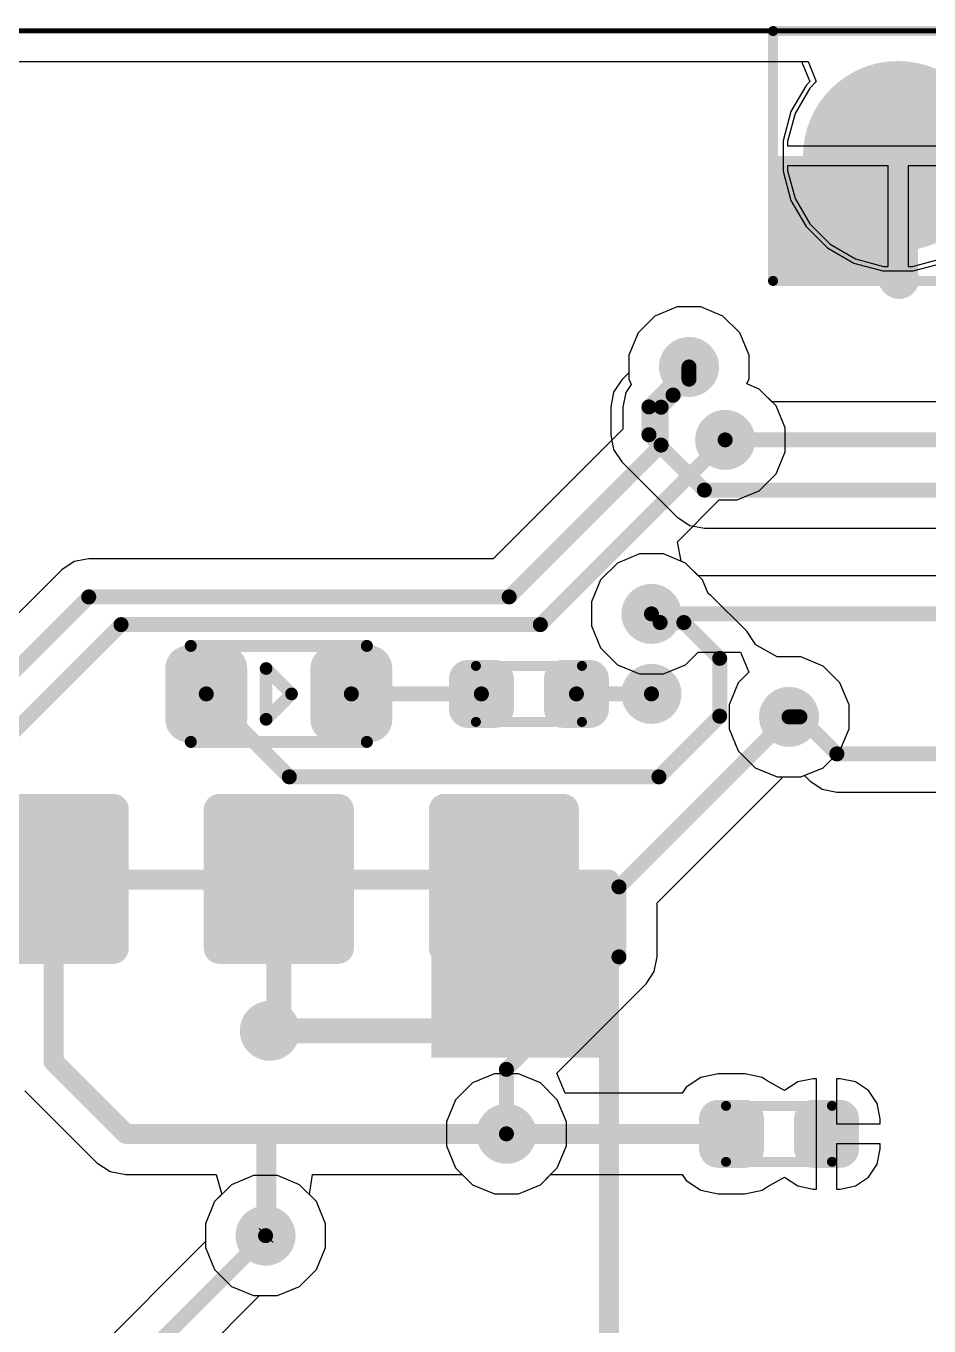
# Model space of a CAD drawing. Header units: inches. Extents: x 0 to 41, y 0 to 25.4.
# Drawn here: x 7.97 to 17, y 12.41 to 25.41 of the extents above; entities that cross this region are included whole.
import ezdxf

# ---------------------------------------------------------------- set-up
doc = ezdxf.new("R2010")
doc.units = ezdxf.units.IN
for name, color, linetype in [('Board', 56, 'Continuous'), ('BOTTOM', 5, 'Continuous'), ('Bottom Solder', 6, 'Continuous'), ('Pad Holes', 156, 'Continuous'), ('TOP', 1, 'Continuous'), ('Top Assembly', 56, 'Continuous'), ('Top Solder', 216, 'Continuous'), ('Via Holes', 16, 'Continuous')]:
    doc.layers.add(name, color=color, linetype=linetype)

# ---------------------------------------------------------------- blocks, each defined once
blk = doc.blocks.new('RES_0402_3764')
at = {"layer": 'TOP'}
h = blk.add_hatch(color=1, dxfattribs=at)
edge = h.paths.add_edge_path()
edge.add_arc((-0.34025205, -0.14975078), 0.14024864, 270, 360)
edge.add_line((-0.20000341, -0.14975078), (-0.20000341, 0.14975078))
edge.add_arc((-0.34025205, 0.14975078), 0.14024864, 0, 90)
edge.add_line((-0.34025205, 0.28999942), (-0.60975367, 0.28999942))
edge.add_arc((-0.60975367, 0.14975078), 0.14024864, 90, 180)
edge.add_line((-0.75000231, 0.1497507800000001), (-0.75000231, -0.1497507799999999))
edge.add_arc((-0.60975367, -0.14975078), 0.14024864, 180, 270)
edge.add_line((-0.60975367, -0.28999942), (-0.34025205, -0.28999942))
h = blk.add_hatch(color=1, dxfattribs=at)
edge = h.paths.add_edge_path()
edge.add_arc((0.34025205, 0.14975078), 0.14024864, 90, 180)
edge.add_line((0.20000341, 0.14975078), (0.20000341, -0.14975078))
edge.add_arc((0.34025205, -0.14975078), 0.14024864, 180, 270)
edge.add_line((0.34025205, -0.28999942), (0.60975367, -0.28999942))
edge.add_arc((0.60975367, -0.14975078), 0.14024864, 270, 360)
edge.add_line((0.75000231, -0.14975078), (0.75000231, 0.14975078))
edge.add_arc((0.60975367, 0.14975078), 0.14024864, 0, 90)
edge.add_line((0.60975367, 0.28999942), (0.34025205, 0.28999942))
at = {"layer": 'Top Solder'}
h = blk.add_hatch(color=216, dxfattribs=at)
edge = h.paths.add_edge_path()
edge.add_arc((-0.34025205, -0.14975078), 0.19024854, 270, 360)
edge.add_line((-0.15000351, -0.14975078), (-0.15000351, 0.14975078))
edge.add_arc((-0.34025205, 0.14975078), 0.19024854, 0, 90)
edge.add_line((-0.34025205, 0.33999932), (-0.60975367, 0.33999932))
edge.add_arc((-0.60975367, 0.14975078), 0.19024854, 90, 180)
edge.add_line((-0.80000221, 0.1497507800000001), (-0.80000221, -0.1497507799999999))
edge.add_arc((-0.60975367, -0.14975078), 0.19024854, 180, 270)
edge.add_line((-0.60975367, -0.33999932), (-0.34025205, -0.33999932))
h = blk.add_hatch(color=216, dxfattribs=at)
edge = h.paths.add_edge_path()
edge.add_arc((0.34025205, 0.14975078), 0.19024854, 90, 180)
edge.add_line((0.15000351, 0.14975078), (0.15000351, -0.14975078))
edge.add_arc((0.34025205, -0.14975078), 0.19024854, 180, 270)
edge.add_line((0.3402520499999999, -0.33999932), (0.60975367, -0.33999932))
edge.add_arc((0.60975367, -0.14975078), 0.19024854, 270, 360)
edge.add_line((0.80000221, -0.14975078), (0.80000221, 0.14975078))
edge.add_arc((0.60975367, 0.14975078), 0.19024854, 0, 90)
edge.add_line((0.60975367, 0.33999932), (0.34025205, 0.33999932))
at = {"layer": 'Top Assembly', "const_width": 0.0999998}
for points in [[(-0.5299989399999999, -0.27999944), (-0.5299989399999999, 0.27999944)], [(-0.5299989399999999, 0.27999944), (0.5299989399999999, 0.27999944)], [(0.5299989399999999, -0.27999944), (0.5299989399999999, 0.27999944)], [(-0.5299989399999999, -0.27999944), (0.5299989399999999, -0.27999944)]]:
    blk.add_lwpolyline(points, dxfattribs=at)
at = {"layer": 'Top Assembly', "const_width": 0.0499999}
for points in [[(-0.55499762, 0.27999944, 1), (-0.50500026, 0.27999944, 1)], [(-0.55499762, 0.27999944, 1), (-0.50500026, 0.27999944, 1)], [(0.50500026, 0.27999944, 1), (0.55499762, 0.27999944, 1)], [(0.50500026, 0.27999944, 1), (0.55499762, 0.27999944, 1)], [(-0.55499762, -0.27999944, 1), (-0.50500026, -0.27999944, 1)], [(-0.55499762, -0.27999944, 1), (-0.50500026, -0.27999944, 1)], [(0.50500026, -0.27999944, 1), (0.55499762, -0.27999944, 1)], [(0.50500026, -0.27999944, 1), (0.55499762, -0.27999944, 1)]]:
    blk.add_lwpolyline(points, format="xyb", close=True, dxfattribs=at)
blk = doc.blocks.new('PIN_HEADER_2_54___VERT__1_4POS_F_________1_3800')
at = {"layer": 'BOTTOM'}
h = blk.add_hatch(color=5, dxfattribs=at)
edge = h.paths.add_edge_path()
edge.add_arc((-3.81, 0), 0.8499983, 0, 360)
h = blk.add_hatch(color=5, dxfattribs=at)
edge = h.paths.add_edge_path()
edge.add_arc((-1.27, 0), 0.8499983, 0, 360)
h = blk.add_hatch(color=5, dxfattribs=at)
edge = h.paths.add_edge_path()
edge.add_arc((1.27, 0), 0.8499983, 0, 360)
h = blk.add_hatch(color=5, dxfattribs=at)
edge = h.paths.add_edge_path()
edge.add_arc((3.81, 0), 0.8499983, 0, 360)
at = {"layer": 'Bottom Solder'}
h = blk.add_hatch(color=6, dxfattribs=at)
edge = h.paths.add_edge_path()
edge.add_arc((-3.81, 0), 0.9499980999999998, 0, 360)
h = blk.add_hatch(color=6, dxfattribs=at)
edge = h.paths.add_edge_path()
edge.add_arc((-1.27, 0), 0.9499980999999998, 0, 360)
h = blk.add_hatch(color=6, dxfattribs=at)
edge = h.paths.add_edge_path()
edge.add_arc((1.27, 0), 0.9499980999999998, 0, 360)
h = blk.add_hatch(color=6, dxfattribs=at)
edge = h.paths.add_edge_path()
edge.add_arc((3.81, 0), 0.9499980999999998, 0, 360)
at = {"layer": 'Pad Holes'}
h = blk.add_hatch(color=7, dxfattribs=at)
edge = h.paths.add_edge_path()
edge.add_arc((-3.81, 0), 0.499999, 0, 360)
h = blk.add_hatch(color=7, dxfattribs=at)
edge = h.paths.add_edge_path()
edge.add_arc((-1.27, 0), 0.499999, 0, 360)
h = blk.add_hatch(color=7, dxfattribs=at)
edge = h.paths.add_edge_path()
edge.add_arc((1.27, 0), 0.499999, 0, 360)
h = blk.add_hatch(color=7, dxfattribs=at)
edge = h.paths.add_edge_path()
edge.add_arc((3.81, 0), 0.499999, 0, 360)
at = {"layer": 'TOP'}
h = blk.add_hatch(color=1, dxfattribs=at)
edge = h.paths.add_edge_path()
edge.add_arc((-3.81, 0), 0.8499983, 0, 360)
h = blk.add_hatch(color=1, dxfattribs=at)
edge = h.paths.add_edge_path()
edge.add_arc((-1.27, 0), 0.8499983, 0, 360)
h = blk.add_hatch(color=1, dxfattribs=at)
edge = h.paths.add_edge_path()
edge.add_arc((1.27, 0), 0.8499983, 0, 360)
h = blk.add_hatch(color=1, dxfattribs=at)
edge = h.paths.add_edge_path()
edge.add_arc((3.81, 0), 0.8499983, 0, 360)
at = {"layer": 'Top Assembly'}
blk.add_hatch(color=56, dxfattribs=at).paths.add_polyline_path([(-5.06006354, -1.2499975), (-3.8100635, -1.2499975), (-3.8100635, 2.54e-06), (-5.06006354, 2.54e-06)])
at = {"layer": 'Top Solder'}
h = blk.add_hatch(color=216, dxfattribs=at)
edge = h.paths.add_edge_path()
edge.add_arc((-3.81, 0), 0.9499980999999998, 0, 360)
h = blk.add_hatch(color=216, dxfattribs=at)
edge = h.paths.add_edge_path()
edge.add_arc((-1.27, 0), 0.9499980999999998, 0, 360)
h = blk.add_hatch(color=216, dxfattribs=at)
edge = h.paths.add_edge_path()
edge.add_arc((1.27, 0), 0.9499980999999998, 0, 360)
h = blk.add_hatch(color=216, dxfattribs=at)
edge = h.paths.add_edge_path()
edge.add_arc((3.81, 0), 0.9499980999999998, 0, 360)
at = {"layer": 'Top Assembly', "const_width": 0.0999998}
for points in [[(-5.060000039999999, -1.25000004), (-5.060000039999999, 1.25000004)], [(-5.060000039999999, 1.25000004), (5.060000039999999, 1.25000004)], [(5.060000039999999, -1.25000004), (5.060000039999999, 1.25000004)], [(-5.060000039999999, -1.25000004), (5.060000039999999, -1.25000004)]]:
    blk.add_lwpolyline(points, dxfattribs=at)
at = {"layer": 'Top Assembly', "const_width": 0.0499999}
for points in [[(-5.08499872, 1.25000004, 1), (-5.03500136, 1.25000004, 1)], [(-5.08499872, 1.25000004, 1), (-5.03500136, 1.25000004, 1)], [(5.03500136, 1.25000004, 1), (5.08499872, 1.25000004, 1)], [(5.03500136, 1.25000004, 1), (5.08499872, 1.25000004, 1)], [(-5.08499872, -1.25000004, 1), (-5.03500136, -1.25000004, 1)], [(-5.08499872, -1.25000004, 1), (-5.03500136, -1.25000004, 1)], [(5.03500136, -1.25000004, 1), (5.08499872, -1.25000004, 1)], [(5.03500136, -1.25000004, 1), (5.08499872, -1.25000004, 1)]]:
    blk.add_lwpolyline(points, format="xyb", close=True, dxfattribs=at)
blk = doc.blocks.new('RES_0402_3804')
at = {"layer": 'TOP'}
h = blk.add_hatch(color=1, dxfattribs=at)
edge = h.paths.add_edge_path()
edge.add_arc((-0.34024951, -0.14975078), 0.14024864, 270, 360)
edge.add_line((-0.20000087, -0.14975078), (-0.20000087, 0.14975078))
edge.add_arc((-0.34024951, 0.14975078), 0.14024864, 0, 90)
edge.add_line((-0.34024951, 0.28999942), (-0.60975113, 0.28999942))
edge.add_arc((-0.60975113, 0.14975078), 0.14024864, 90, 180)
edge.add_line((-0.7499997700000001, 0.14975078), (-0.7499997700000001, -0.14975078))
edge.add_arc((-0.60975113, -0.14975078), 0.14024864, 180, 270)
edge.add_line((-0.60975113, -0.28999942), (-0.34024951, -0.28999942))
h = blk.add_hatch(color=1, dxfattribs=at)
edge = h.paths.add_edge_path()
edge.add_arc((0.34024951, 0.14975078), 0.14024864, 90, 180)
edge.add_line((0.20000087, 0.14975078), (0.20000087, -0.14975078))
edge.add_arc((0.34024951, -0.14975078), 0.14024864, 180, 270)
edge.add_line((0.34024951, -0.28999942), (0.60975113, -0.28999942))
edge.add_arc((0.60975113, -0.14975078), 0.14024864, 270, 360)
edge.add_line((0.7499997700000001, -0.14975078), (0.7499997700000001, 0.14975078))
edge.add_arc((0.60975113, 0.14975078), 0.14024864, 0, 90)
edge.add_line((0.60975113, 0.28999942), (0.34024951, 0.28999942))
at = {"layer": 'Top Solder'}
h = blk.add_hatch(color=216, dxfattribs=at)
edge = h.paths.add_edge_path()
edge.add_arc((-0.34024951, -0.14975078), 0.19024854, 270, 360)
edge.add_line((-0.15000097, -0.14975078), (-0.15000097, 0.14975078))
edge.add_arc((-0.34024951, 0.14975078), 0.19024854, 0, 90)
edge.add_line((-0.34024951, 0.33999932), (-0.60975113, 0.33999932))
edge.add_arc((-0.60975113, 0.14975078), 0.19024854, 90, 180)
edge.add_line((-0.79999967, 0.14975078), (-0.79999967, -0.14975078))
edge.add_arc((-0.60975113, -0.14975078), 0.19024854, 180, 270)
edge.add_line((-0.60975113, -0.33999932), (-0.34024951, -0.33999932))
h = blk.add_hatch(color=216, dxfattribs=at)
edge = h.paths.add_edge_path()
edge.add_arc((0.34024951, 0.14975078), 0.19024854, 90, 180)
edge.add_line((0.15000097, 0.14975078), (0.15000097, -0.14975078))
edge.add_arc((0.34024951, -0.14975078), 0.19024854, 180, 270)
edge.add_line((0.3402495099999999, -0.33999932), (0.60975113, -0.33999932))
edge.add_arc((0.60975113, -0.14975078), 0.19024854, 270, 360)
edge.add_line((0.79999967, -0.14975078), (0.79999967, 0.14975078))
edge.add_arc((0.60975113, 0.14975078), 0.19024854, 0, 90)
edge.add_line((0.60975113, 0.33999932), (0.34024951, 0.33999932))
at = {"layer": 'Top Assembly', "const_width": 0.0999998}
for points in [[(0.5299989399999999, 0.27999944), (-0.5299989399999999, 0.27999944)], [(-0.5299989399999999, 0.27999944), (-0.5299989399999999, -0.27999944)], [(0.5299989399999999, 0.27999944), (0.5299989399999999, -0.27999944)], [(0.5299989399999999, -0.27999944), (-0.5299989399999999, -0.27999944)]]:
    blk.add_lwpolyline(points, dxfattribs=at)
at = {"layer": 'Top Assembly', "const_width": 0.0499999}
for points in [[(-0.55499762, 0.27999944, 1), (-0.50500026, 0.27999944, 1)], [(-0.55499762, 0.27999944, 1), (-0.50500026, 0.27999944, 1)], [(0.50500026, 0.27999944, 1), (0.55499762, 0.27999944, 1)], [(0.50500026, 0.27999944, 1), (0.55499762, 0.27999944, 1)], [(-0.55499762, -0.27999944, 1), (-0.50500026, -0.27999944, 1)], [(-0.55499762, -0.27999944, 1), (-0.50500026, -0.27999944, 1)], [(0.50500026, -0.27999944, 1), (0.55499762, -0.27999944, 1)], [(0.50500026, -0.27999944, 1), (0.55499762, -0.27999944, 1)]]:
    blk.add_lwpolyline(points, format="xyb", close=True, dxfattribs=at)
blk = doc.blocks.new('LEDC1608X80N_AK_3805')
at = {"layer": 'TOP'}
h = blk.add_hatch(color=1, dxfattribs=at)
edge = h.paths.add_edge_path()
edge.add_arc((-0.54499891, -0.2550007599999999), 0.17999964, 270, 360)
edge.add_line((-0.36499927, -0.2550007599999999), (-0.36499927, 0.25500076))
edge.add_arc((-0.54499891, 0.25500076), 0.17999964, 0, 90)
edge.add_line((-0.54499891, 0.4350004000000001), (-0.9050007299999999, 0.4350004))
edge.add_arc((-0.9050007299999999, 0.2550007599999999), 0.17999964, 90, 180)
edge.add_line((-1.08500037, 0.2550007599999999), (-1.08500037, -0.25500076))
edge.add_arc((-0.9050007299999999, -0.25500076), 0.17999964, 180, 270)
edge.add_line((-0.9050007299999999, -0.4350004000000001), (-0.54499891, -0.4350004))
h = blk.add_hatch(color=1, dxfattribs=at)
edge = h.paths.add_edge_path()
edge.add_arc((0.54499891, 0.25500076), 0.17999964, 90, 180)
edge.add_line((0.36499927, 0.25500076), (0.36499927, -0.25500076))
edge.add_arc((0.54499891, -0.25500076), 0.17999964, 180, 270)
edge.add_line((0.54499891, -0.4350004), (0.9050007299999999, -0.4350004))
edge.add_arc((0.9050007299999999, -0.25500076), 0.17999964, 270, 360)
edge.add_line((1.08500037, -0.25500076), (1.08500037, 0.25500076))
edge.add_arc((0.9050007299999999, 0.25500076), 0.17999964, 0, 90)
edge.add_line((0.9050007299999999, 0.4350004), (0.54499891, 0.4350004))
at = {"layer": 'Top Solder'}
h = blk.add_hatch(color=216, dxfattribs=at)
edge = h.paths.add_edge_path()
edge.add_arc((-0.54499891, -0.2550007599999999), 0.22999954, 270, 360)
edge.add_line((-0.31499937, -0.2550007599999999), (-0.31499937, 0.25500076))
edge.add_arc((-0.54499891, 0.25500076), 0.22999954, 0, 90)
edge.add_line((-0.54499891, 0.4850003000000001), (-0.9050007299999999, 0.4850002999999999))
edge.add_arc((-0.9050007299999999, 0.2550007599999999), 0.22999954, 90, 180)
edge.add_line((-1.13500027, 0.25500076), (-1.13500027, -0.25500076))
edge.add_arc((-0.9050007299999999, -0.25500076), 0.22999954, 180, 270)
edge.add_line((-0.9050007299999999, -0.4850003000000001), (-0.54499891, -0.4850002999999999))
h = blk.add_hatch(color=216, dxfattribs=at)
edge = h.paths.add_edge_path()
edge.add_arc((0.54499891, 0.25500076), 0.22999954, 90, 180)
edge.add_line((0.31499937, 0.25500076), (0.31499937, -0.2550007599999999))
edge.add_arc((0.54499891, -0.25500076), 0.22999954, 180, 270)
edge.add_line((0.54499891, -0.4850002999999999), (0.9050007299999999, -0.4850002999999999))
edge.add_arc((0.9050007299999999, -0.25500076), 0.22999954, 270, 360)
edge.add_line((1.13500027, -0.25500076), (1.13500027, 0.25500076))
edge.add_arc((0.9050007299999999, 0.25500076), 0.22999954, 0, 90)
edge.add_line((0.9050007299999999, 0.4850002999999999), (0.54499891, 0.4850002999999999))
at = {"layer": 'Top Assembly'}
for points, const_width in [([(-0.88000078, 0.47999904), (-0.88000078, -0.47999904)], 0.11999976), ([(0.88000078, 0.47999904), (-0.88000078, 0.47999904)], 0.11999976), ([(0.88000078, 0.47999904), (0.88000078, -0.47999904)], 0.11999976), ([(0.127, 0.254), (-0.127, 0)], 0.127), ([(0.127, 0.254), (0.127, -0.254)], 0.127), ([(0.127, -0.254), (-0.127, 0)], 0.127), ([(0.88000078, -0.47999904), (-0.88000078, -0.47999904)], 0.11999976)]:
    blk.add_lwpolyline(points, dxfattribs=dict(at, const_width=const_width))
for points, const_width in [([(-0.9100007199999999, 0.47999904, 1), (-0.8500008399999999, 0.47999904, 1)], 0.05999988), ([(-0.9100007199999999, 0.47999904, 1), (-0.8500008399999999, 0.47999904, 1)], 0.05999988), ([(0.8500008399999999, 0.47999904, 1), (0.9100007199999999, 0.47999904, 1)], 0.05999988), ([(0.8500008399999999, 0.47999904, 1), (0.9100007199999999, 0.47999904, 1)], 0.05999988), ([(0.09525, 0.254, 1), (0.15875, 0.254, 1)], 0.0635), ([(0.09525, 0.254, 1), (0.15875, 0.254, 1)], 0.0635), ([(-0.15875, 0, 1), (-0.09525, 0, 1)], 0.0635), ([(-0.15875, 0, 1), (-0.09525, 0, 1)], 0.0635), ([(0.09525, -0.254, 1), (0.15875, -0.254, 1)], 0.0635), ([(0.09525, -0.254, 1), (0.15875, -0.254, 1)], 0.0635), ([(-0.9100007199999999, -0.47999904, 1), (-0.8500008399999999, -0.47999904, 1)], 0.05999988), ([(-0.9100007199999999, -0.47999904, 1), (-0.8500008399999999, -0.47999904, 1)], 0.05999988), ([(0.8500008399999999, -0.47999904, 1), (0.9100007199999999, -0.47999904, 1)], 0.05999988), ([(0.8500008399999999, -0.47999904, 1), (0.9100007199999999, -0.47999904, 1)], 0.05999988)]:
    blk.add_lwpolyline(points, format="xyb", close=True, dxfattribs=dict(at, const_width=const_width))
blk = doc.blocks.new('TS42_3806')
at = {"layer": 'TOP'}
h = blk.add_hatch(color=1, dxfattribs=at)
edge = h.paths.add_edge_path()
edge.add_arc((-3.5049206, 1.6549116), 0.1050036, 270, 360)
edge.add_line((-3.399917, 1.6549116), (-3.399917, 2.844952399999999))
edge.add_arc((-3.5049206, 2.844952399999999), 0.1050036, 0, 90)
edge.add_line((-3.5049206, 2.949955999999999), (-4.8948594, 2.949955999999999))
edge.add_arc((-4.8948594, 2.844952399999999), 0.1050036, 90, 180)
edge.add_line((-4.999863, 2.844952399999999), (-4.999863, 1.6549116))
edge.add_arc((-4.8948594, 1.6549116), 0.1050036, 180, 270)
edge.add_line((-4.8948594, 1.549908), (-3.5049206, 1.549908))
h = blk.add_hatch(color=1, dxfattribs=at)
edge = h.paths.add_edge_path()
edge.add_arc((4.8948594, 1.6549116), 0.1050036, 270, 360)
edge.add_line((4.999863, 1.6549116), (4.999863, 2.844952399999999))
edge.add_arc((4.8948594, 2.844952399999999), 0.1050036, 0, 90)
edge.add_line((4.8948594, 2.949955999999999), (3.5049206, 2.949955999999999))
edge.add_arc((3.5049206, 2.844952399999999), 0.1050036, 90, 180)
edge.add_line((3.399917, 2.844952399999999), (3.399917, 1.6549116))
edge.add_arc((3.5049206, 1.6549116), 0.1050036, 180, 270)
edge.add_line((3.5049206, 1.549908), (4.8948594, 1.549908))
h = blk.add_hatch(color=1, dxfattribs=at)
edge = h.paths.add_edge_path()
edge.add_arc((4.8948594, -0.5950204), 0.1050036, 270, 360)
edge.add_line((4.999863, -0.5950204), (4.999863, 0.5950203999999998))
edge.add_arc((4.8948594, 0.5950203999999999), 0.1050036, 0, 90)
edge.add_line((4.8948594, 0.7000239999999999), (3.5049206, 0.700024))
edge.add_arc((3.5049206, 0.5950204), 0.1050036, 90, 180)
edge.add_line((3.399917, 0.5950204), (3.399917, -0.5950203999999998))
edge.add_arc((3.5049206, -0.5950203999999999), 0.1050036, 180, 270)
edge.add_line((3.5049206, -0.7000239999999999), (4.8948594, -0.700024))
h = blk.add_hatch(color=1, dxfattribs=at)
edge = h.paths.add_edge_path()
edge.add_arc((-3.5049206, -2.844952399999999), 0.1050036, 270, 360)
edge.add_line((-3.399917, -2.844952399999999), (-3.399917, -1.6549116))
edge.add_arc((-3.5049206, -1.6549116), 0.1050036, 0, 90)
edge.add_line((-3.5049206, -1.549908), (-4.8948594, -1.549908))
edge.add_arc((-4.8948594, -1.6549116), 0.1050036, 90, 180)
edge.add_line((-4.999863, -1.6549116), (-4.999863, -2.844952399999999))
edge.add_arc((-4.8948594, -2.844952399999999), 0.1050036, 180, 270)
edge.add_line((-4.8948594, -2.949955999999999), (-3.5049206, -2.949955999999999))
h = blk.add_hatch(color=1, dxfattribs=at)
edge = h.paths.add_edge_path()
edge.add_arc((4.8948594, -2.844952399999999), 0.1050036, 270, 360)
edge.add_line((4.999863, -2.844952399999999), (4.999863, -1.6549116))
edge.add_arc((4.8948594, -1.6549116), 0.1050036, 0, 90)
edge.add_line((4.8948594, -1.549908), (3.5049206, -1.549908))
edge.add_arc((3.5049206, -1.6549116), 0.1050036, 90, 180)
edge.add_line((3.399917, -1.6549116), (3.399917, -2.844952399999999))
edge.add_arc((3.5049206, -2.844952399999999), 0.1050036, 180, 270)
edge.add_line((3.5049206, -2.949955999999999), (4.8948594, -2.949955999999999))
at = {"layer": 'Top Assembly'}
blk.add_hatch(color=56, dxfattribs=at).paths.add_polyline_path([(2.41173, -3.30223876), (4.18973, -3.30223876), (4.18973, -1.52423876), (2.41173, -1.52423876)])
at = {"layer": 'Top Solder'}
h = blk.add_hatch(color=216, dxfattribs=at)
edge = h.paths.add_edge_path()
edge.add_arc((-3.5049206, 1.6549116), 0.1550035, 270, 360)
edge.add_line((-3.3499171, 1.6549116), (-3.3499171, 2.844952399999999))
edge.add_arc((-3.5049206, 2.844952399999999), 0.1550035, 0, 90)
edge.add_line((-3.5049206, 2.999955899999999), (-4.8948594, 2.999955899999999))
edge.add_arc((-4.8948594, 2.844952399999999), 0.1550035, 90, 180)
edge.add_line((-5.0498629, 2.844952399999999), (-5.0498629, 1.6549116))
edge.add_arc((-4.8948594, 1.6549116), 0.1550035, 180, 270)
edge.add_line((-4.8948594, 1.4999081), (-3.5049206, 1.4999081))
h = blk.add_hatch(color=216, dxfattribs=at)
edge = h.paths.add_edge_path()
edge.add_arc((4.8948594, 1.6549116), 0.1550035, 270, 360)
edge.add_line((5.0498629, 1.6549116), (5.0498629, 2.844952399999999))
edge.add_arc((4.8948594, 2.844952399999999), 0.1550035, 0, 90)
edge.add_line((4.8948594, 2.999955899999999), (3.5049206, 2.999955899999999))
edge.add_arc((3.5049206, 2.844952399999999), 0.1550035, 90, 180)
edge.add_line((3.3499171, 2.844952399999999), (3.3499171, 1.6549116))
edge.add_arc((3.5049206, 1.6549116), 0.1550035, 180, 270)
edge.add_line((3.5049206, 1.4999081), (4.8948594, 1.4999081))
h = blk.add_hatch(color=216, dxfattribs=at)
edge = h.paths.add_edge_path()
edge.add_arc((4.8948594, -0.5950204), 0.1550035, 270, 360)
edge.add_line((5.0498629, -0.5950204), (5.0498629, 0.5950203999999998))
edge.add_arc((4.8948594, 0.5950203999999999), 0.1550035, 0, 90)
edge.add_line((4.8948594, 0.7500238999999999), (3.5049206, 0.7500239))
edge.add_arc((3.5049206, 0.5950204), 0.1550035, 90, 180)
edge.add_line((3.3499171, 0.5950204), (3.3499171, -0.5950203999999998))
edge.add_arc((3.5049206, -0.5950203999999999), 0.1550035, 180, 270)
edge.add_line((3.5049206, -0.7500238999999999), (4.8948594, -0.7500239))
h = blk.add_hatch(color=216, dxfattribs=at)
edge = h.paths.add_edge_path()
edge.add_arc((-3.5049206, -2.844952399999999), 0.1550035, 270, 360)
edge.add_line((-3.3499171, -2.844952399999999), (-3.3499171, -1.6549116))
edge.add_arc((-3.5049206, -1.6549116), 0.1550035, 0, 90)
edge.add_line((-3.5049206, -1.4999081), (-4.8948594, -1.4999081))
edge.add_arc((-4.8948594, -1.6549116), 0.1550035, 90, 180)
edge.add_line((-5.0498629, -1.6549116), (-5.0498629, -2.844952399999999))
edge.add_arc((-4.8948594, -2.844952399999999), 0.1550035, 180, 270)
edge.add_line((-4.8948594, -2.999955899999999), (-3.5049206, -2.999955899999999))
h = blk.add_hatch(color=216, dxfattribs=at)
edge = h.paths.add_edge_path()
edge.add_arc((4.8948594, -2.844952399999999), 0.1550035, 270, 360)
edge.add_line((5.0498629, -2.844952399999999), (5.0498629, -1.6549116))
edge.add_arc((4.8948594, -1.6549116), 0.1550035, 0, 90)
edge.add_line((4.8948594, -1.4999081), (3.5049206, -1.4999081))
edge.add_arc((3.5049206, -1.6549116), 0.1550035, 90, 180)
edge.add_line((3.3499171, -1.6549116), (3.3499171, -2.844952399999999))
edge.add_arc((3.5049206, -2.844952399999999), 0.1550035, 180, 270)
edge.add_line((3.5049206, -2.999955899999999), (4.8948594, -2.999955899999999))
at = {"layer": 'Top Assembly', "const_width": 0.1999996}
for points in [[(-4.191, 3.302), (4.191, 3.302)], [(-4.191, 3.302), (-4.191, -3.302)], [(4.191, 3.302), (4.191, -3.302)], [(-4.191, -3.302), (4.191, -3.302)]]:
    blk.add_lwpolyline(points, dxfattribs=at)
at = {"layer": 'Top Assembly', "const_width": 0.0999998}
for points in [[(-4.240999899999999, 3.302, 1), (-4.141000099999999, 3.302, 1)], [(-4.240999899999999, 3.302, 1), (-4.141000099999999, 3.302, 1)], [(4.141000099999999, 3.302, 1), (4.240999899999999, 3.302, 1)], [(4.141000099999999, 3.302, 1), (4.240999899999999, 3.302, 1)], [(-4.240999899999999, -3.302, 1), (-4.141000099999999, -3.302, 1)], [(-4.240999899999999, -3.302, 1), (-4.141000099999999, -3.302, 1)], [(4.141000099999999, -3.302, 1), (4.240999899999999, -3.302, 1)], [(4.141000099999999, -3.302, 1), (4.240999899999999, -3.302, 1)]]:
    blk.add_lwpolyline(points, format="xyb", close=True, dxfattribs=at)

msp = doc.modelspace()

# ---------------------------------------------------------------- hatches: boundary and pattern name
at = {"layer": 'BOTTOM'}
h = msp.add_hatch(color=5, dxfattribs=at)
edge = h.paths.add_edge_path()
edge.add_arc((14.59999874, 21.99999918), 0.2999994, 0, 360)
h = msp.add_hatch(color=5, dxfattribs=at)
edge = h.paths.add_edge_path()
edge.add_arc((14.96156266, 21.2703537), 0.2999994, 0, 360)
h = msp.add_hatch(color=5, dxfattribs=at)
edge = h.paths.add_edge_path()
edge.add_arc((14.22502108, 19.53001174), 0.2999994, 0, 360)
h = msp.add_hatch(color=5, dxfattribs=at)
edge = h.paths.add_edge_path()
edge.add_arc((14.22502362, 18.7300108), 0.2999994, 0, 360)
h = msp.add_hatch(color=5, dxfattribs=at)
edge = h.paths.add_edge_path()
edge.add_arc((15.59999928, 18.5000011), 0.2999994, 0, 360)
h = msp.add_hatch(color=5, dxfattribs=at)
edge = h.paths.add_edge_path()
edge.add_arc((10.41051512, 15.36050522), 0.2999994, 0, 360)
h = msp.add_hatch(color=5, dxfattribs=at)
edge = h.paths.add_edge_path()
edge.add_arc((12.77502906, 14.33000944), 0.2999994, 0, 360)
h = msp.add_hatch(color=5, dxfattribs=at)
edge = h.paths.add_edge_path()
edge.add_arc((10.3673656, 13.31182504), 0.2999994, 0, 360)
at = {"layer": 'TOP'}
h = msp.add_hatch(color=1, dxfattribs=at)
edge = h.paths.add_edge_path()
edge.add_arc((14.59999874, 21.99999918), 0.2999994, 0, 360)
h = msp.add_hatch(color=1, dxfattribs=at)
edge = h.paths.add_edge_path()
edge.add_arc((14.96156266, 21.2703537), 0.2999994, 0, 360)
h = msp.add_hatch(color=1, dxfattribs=at)
edge = h.paths.add_edge_path()
edge.add_arc((14.22502108, 19.53001174), 0.2999994, 0, 360)
h = msp.add_hatch(color=1, dxfattribs=at)
edge = h.paths.add_edge_path()
edge.add_arc((14.22502362, 18.7300108), 0.2999994, 0, 360)
h = msp.add_hatch(color=1, dxfattribs=at)
edge = h.paths.add_edge_path()
edge.add_arc((15.59999928, 18.5000011), 0.2999994, 0, 360)
h = msp.add_hatch(color=1, dxfattribs=at)
edge = h.paths.add_edge_path()
edge.add_arc((10.41051512, 15.36050522), 0.2999994, 0, 360)
h = msp.add_hatch(color=1, dxfattribs=at)
edge = h.paths.add_edge_path()
edge.add_arc((12.77502906, 14.33000944), 0.2999994, 0, 360)
h = msp.add_hatch(color=1, dxfattribs=at)
edge = h.paths.add_edge_path()
edge.add_arc((10.3673656, 13.31182504), 0.2999994, 0, 360)
at = {"layer": 'Via Holes'}
h = msp.add_hatch(color=7, dxfattribs=at)
edge = h.paths.add_edge_path()
edge.add_arc((14.59999874, 21.99999918), 0.1499997, 0, 360)
h = msp.add_hatch(color=7, dxfattribs=at)
edge = h.paths.add_edge_path()
edge.add_arc((14.96156266, 21.2703537), 0.1499997, 0, 360)
h = msp.add_hatch(color=7, dxfattribs=at)
edge = h.paths.add_edge_path()
edge.add_arc((14.22502108, 19.53001174), 0.1499997, 0, 360)
h = msp.add_hatch(color=7, dxfattribs=at)
edge = h.paths.add_edge_path()
edge.add_arc((14.22502362, 18.7300108), 0.1499997, 0, 360)
h = msp.add_hatch(color=7, dxfattribs=at)
edge = h.paths.add_edge_path()
edge.add_arc((15.59999928, 18.5000011), 0.1499997, 0, 360)
h = msp.add_hatch(color=7, dxfattribs=at)
edge = h.paths.add_edge_path()
edge.add_arc((10.41051512, 15.36050522), 0.1499997, 0, 360)
h = msp.add_hatch(color=7, dxfattribs=at)
edge = h.paths.add_edge_path()
edge.add_arc((12.77502906, 14.33000944), 0.1499997, 0, 360)
h = msp.add_hatch(color=7, dxfattribs=at)
edge = h.paths.add_edge_path()
edge.add_arc((10.3673656, 13.31182504), 0.1499997, 0, 360)

# ---------------------------------------------------------------- linework, layer by layer
at = {"layer": 'Board', "const_width": 0.0499999}
msp.add_lwpolyline([(4.500013859999999, 25.36001278), (36.50000066, 25.36001024)], dxfattribs=at)
at = {"layer": 'BOTTOM'}
for p, q in [((4.50001132, 25.05414598), (15.79003446, 25.05415106)), ((15.79003446, 25.05415106), (15.87287656, 24.85414892)), ((15.87287656, 24.85414892), (15.8066105, 24.78788286)), ((15.8066105, 24.78788286), (15.66126662, 24.53613838)), ((15.66126662, 24.53613838), (15.58603182, 24.25535408)), ((15.58603182, 24.25535408), (15.58603182, 24.21001)), ((15.58603182, 24.21001), (17.79402842, 24.21001)), ((16.59003032, 24.0100104), (15.58603182, 24.0100104)), ((15.58603182, 24.0100104), (15.58603182, 23.96466632)), ((15.58603182, 23.96466632), (15.66126662, 23.68388202)), ((16.59003032, 23.0060119), (16.59003032, 24.0100104)), ((17.79402842, 24.0100104), (16.79002992, 24.0100104)), ((16.79002992, 24.0100104), (16.79002992, 23.0060119)), ((15.66126662, 23.68388202), (15.8066105, 23.43213754)), ((15.8066105, 23.43213754), (16.01215746, 23.22659058)), ((16.01215746, 23.22659058), (16.26390194, 23.0812467)), ((16.26390194, 23.0812467), (16.54468624, 23.0060119)), ((16.835374, 23.0060119), (17.1161583, 23.0812467)), ((16.54468624, 23.0060119), (16.59003032, 23.0060119)), ((16.79002992, 23.0060119), (16.835374, 23.0060119)), ((14.26012642, 22.5086545), (14.09134342, 22.3398715)), ((14.48065176, 22.59999798), (14.26012642, 22.5086545)), ((14.71934572, 22.59999798), (14.48065176, 22.59999798)), ((14.93987106, 22.5086545), (14.71934572, 22.59999798)), ((15.10865406, 22.3398715), (14.93987106, 22.5086545)), ((14.09134342, 22.3398715), (13.99999994, 22.11934616)), ((15.19999754, 22.11934616), (15.10865406, 22.3398715)), ((13.99999994, 22.11934616), (13.99999994, 21.94071558)), ((15.19999754, 21.8806522), (15.19999754, 22.11934616)), ((13.92964194, 21.87035758), (13.8467592, 21.74631668)), ((13.99999994, 21.94071558), (13.92964194, 21.87035758)), ((15.17891554, 21.82975822), (15.19999754, 21.8806522)), ((13.8467592, 21.74631668), (13.81765588, 21.59999998)), ((15.30143498, 21.77900902), (15.17891554, 21.82975822)), ((15.42774664, 21.65269736), (15.30143498, 21.77900902)), ((13.81765588, 21.59999998), (13.81765588, 21.32198174)), ((19.21198088, 21.65269736), (15.42774664, 21.65269736)), ((13.81765588, 21.32198174), (13.8467592, 21.17566504)), ((13.8467592, 21.17566504), (13.92964194, 21.05162414)), ((13.92964194, 21.05162414), (14.4832705, 20.49799558)), ((14.4832705, 20.49799558), (14.6073114, 20.41511284)), ((14.6073114, 20.41511284), (14.7536281, 20.38600952)), ((14.7536281, 20.38600952), (19.91835996, 20.38600952)), ((13.88514876, 20.03866706), (13.71636576, 19.86988406)), ((14.1056741, 20.13001054), (13.88514876, 20.03866706)), ((14.34436806, 20.13001054), (14.1056741, 20.13001054)), ((14.5648934, 20.03866706), (14.34436806, 20.13001054)), ((14.69120506, 19.9123554), (14.5648934, 20.03866706)), ((21.1666582, 19.9123554), (14.69120506, 19.9123554)), ((13.71636576, 19.86988406), (13.62502228, 19.64935872)), ((13.62502228, 19.64935872), (13.62502228, 19.41066476)), ((13.62502228, 19.41066476), (13.71636576, 19.19013942)), ((13.71636576, 19.19013942), (13.88514876, 19.02135642)), ((14.5648934, 19.02135642), (14.69120506, 19.14766808)), ((14.69120506, 19.14766808), (15.11629438, 19.14766808)), ((15.11629438, 19.14766808), (15.19913902, 18.94766848)), ((13.88514876, 19.02135642), (14.1056741, 18.93001294)), ((14.34436806, 18.93001294), (14.5648934, 19.02135642)), ((14.1056741, 18.93001294), (14.34436806, 18.93001294)), ((15.19913902, 18.94766848), (15.09134396, 18.83987342)), ((15.09134396, 18.83987342), (15.00000048, 18.61934808)), ((15.00000048, 18.61934808), (15.00000048, 18.38065412)), ((15.00000048, 18.38065412), (15.09134396, 18.16012878)), ((15.09134396, 18.16012878), (15.26012696, 17.99134578)), ((15.26012696, 17.99134578), (15.4806523, 17.9000023)), ((15.4806523, 17.9000023), (15.71934626, 17.9000023)), ((15.71934626, 17.9000023), (15.75363372, 17.91420344)), ((15.75363372, 17.91420344), (15.80818276, 17.8596544)), ((15.80818276, 17.8596544), (15.93222366, 17.77677166)), ((15.93222366, 17.77677166), (16.07854036, 17.74766834)), ((16.07854036, 17.74766834), (18.94573554, 17.74766834)), ((12.43515674, 14.83866476), (12.26637374, 14.66988176)), ((12.65568208, 14.93000824), (12.43515674, 14.83866476)), ((12.89437604, 14.93000824), (12.65568208, 14.93000824)), ((13.11490138, 14.83866476), (12.89437604, 14.93000824)), ((13.28368438, 14.66988176), (13.11490138, 14.83866476)), ((12.26637374, 14.66988176), (12.17503026, 14.44935642)), ((13.37502786, 14.44935642), (13.28368438, 14.66988176)), ((12.17503026, 14.44935642), (12.17503026, 14.21066246)), ((13.37502786, 14.21066246), (13.37502786, 14.44935642)), ((12.17503026, 14.21066246), (12.26637374, 13.99013712)), ((13.28368438, 13.99013712), (13.37502786, 14.21066246)), ((12.26637374, 13.99013712), (12.43515674, 13.82135412)), ((13.11490138, 13.82135412), (13.28368438, 13.99013712)), ((10.02749328, 13.82048036), (9.858710279999999, 13.65169736)), ((10.24801862, 13.91182384), (10.02749328, 13.82048036)), ((10.48671258, 13.91182384), (10.24801862, 13.91182384)), ((10.70723792, 13.82048036), (10.48671258, 13.91182384)), ((10.87602092, 13.65169736), (10.70723792, 13.82048036)), ((12.43515674, 13.82135412), (12.65568208, 13.73001064)), ((12.89437604, 13.73001064), (13.11490138, 13.82135412)), ((12.65568208, 13.73001064), (12.89437604, 13.73001064)), ((9.858710279999999, 13.65169736), (9.7673668, 13.43117202)), ((10.9673644, 13.43117202), (10.87602092, 13.65169736)), ((9.7673668, 13.43117202), (9.7673668, 13.25254144)), ((10.9673644, 13.19247806), (10.9673644, 13.43117202)), ((9.7673668, 13.25254144), (7.984454439999999, 11.46962908)), ((10.87602092, 12.97195272), (10.9673644, 13.19247806)), ((10.70723792, 12.80316972), (10.87602092, 12.97195272)), ((10.48671258, 12.71182624), (10.70723792, 12.80316972)), ((8.6371557, 11.04089994), (10.308082, 12.71182624)), ((10.308082, 12.71182624), (10.48671258, 12.71182624))]:
    msp.add_line(p, q, dxfattribs=at)
for points, const_width in [([(16.69003012, 22.88999486), (16.69003012, 24.1100102)], 0.3999992), ([(16.69003012, 22.88999486), (16.70001486, 22.88001012)], 0.3999992), ([(14.19999954, 21.59999998), (14.59999874, 21.99999918)], 0.1499997), ([(14.19999954, 21.32198174), (14.19999954, 21.59999998)], 0.1499997), ([(14.19999954, 21.32198174), (14.7536281, 20.76835318)], 0.1499997), ([(14.96156266, 21.2703537), (19.37035242, 21.2703537)], 0.1499997), ([(14.7536281, 20.76835318), (19.91835996, 20.76835318)], 0.1499997), ([(14.22502108, 19.53001174), (21.32502974, 19.53001174)], 0.1499997), ([(15.59999928, 18.5000011), (15.70855126, 18.5000011)], 0.1499997), ([(15.70855126, 18.5000011), (16.07854036, 18.130012)], 0.1499997), ([(16.07854036, 18.130012), (19.425031, 18.130012)], 0.1499997), ([(8.254812040000001, 11.19927148), (10.3673656, 13.31182504)], 0.1499997)]:
    msp.add_lwpolyline(points, dxfattribs=dict(at, const_width=const_width))
for points, const_width in [([(16.59003032, 24.1100102, 1), (16.79002992, 24.1100102, 1)], 0.1999996), ([(16.59003032, 22.88999486, 1), (16.79002992, 22.88999486, 1)], 0.1999996), ([(16.59003032, 22.88999486, 1), (16.79002992, 22.88999486, 1)], 0.1999996), ([(16.60001506, 22.88001012, 1), (16.80001466, 22.88001012, 1)], 0.1999996), ([(14.56249818, 21.99999918, 1), (14.6374993, 21.99999918, 1)], 0.07499858), ([(14.16249898, 21.59999998, 1), (14.2375001, 21.59999998, 1)], 0.07499858), ([(14.16249898, 21.59999998, 1), (14.2375001, 21.59999998, 1)], 0.07499858), ([(14.16249898, 21.32198174, 1), (14.2375001, 21.32198174, 1)], 0.07499858), ([(14.16249898, 21.32198174, 1), (14.2375001, 21.32198174, 1)], 0.07499858), ([(14.9240621, 21.2703537, 1), (14.99906322, 21.2703537, 1)], 0.07499858), ([(14.71612754, 20.76835318, 1), (14.79112866, 20.76835318, 1)], 0.07499858), ([(14.71612754, 20.76835318, 1), (14.79112866, 20.76835318, 1)], 0.07499858), ([(14.18752052, 19.53001174, 1), (14.26252164, 19.53001174, 1)], 0.07499858), ([(15.56249872, 18.5000011, 1), (15.63749984, 18.5000011, 1)], 0.07499858), ([(15.6710507, 18.5000011, 1), (15.74605182, 18.5000011, 1)], 0.07499858), ([(15.6710507, 18.5000011, 1), (15.74605182, 18.5000011, 1)], 0.07499858), ([(16.0410398, 18.130012, 1), (16.11604092, 18.130012, 1)], 0.07499858), ([(16.0410398, 18.130012, 1), (16.11604092, 18.130012, 1)], 0.07499858), ([(10.32986504, 13.31182504, 1), (10.40486616, 13.31182504, 1)], 0.07499858)]:
    msp.add_lwpolyline(points, format="xyb", close=True, dxfattribs=dict(at, const_width=const_width))
at = {"layer": 'TOP'}
for p, q in [((4.50001132, 25.05414598), (15.72498506, 25.05415106)), ((15.72498506, 25.05415106), (15.80782716, 24.85414892)), ((15.80782716, 24.85414892), (15.76980336, 24.81612512)), ((15.76980336, 24.81612512), (15.61840158, 24.55389298)), ((15.61840158, 24.55389298), (15.54003242, 24.26140944)), ((15.54003242, 24.26140944), (15.54003242, 23.95861096)), ((15.54003242, 23.95861096), (15.61840158, 23.66612742)), ((15.61840158, 23.66612742), (15.76980336, 23.40389528)), ((15.76980336, 23.40389528), (15.9839152, 23.18978344)), ((15.9839152, 23.18978344), (16.24614734, 23.03838166)), ((16.24614734, 23.03838166), (16.53863088, 22.9600125)), ((16.84142936, 22.9600125), (17.1339129, 23.03838166)), ((16.53863088, 22.9600125), (16.84142936, 22.9600125)), ((14.26012642, 22.5086545), (14.09134342, 22.3398715)), ((14.48065176, 22.59999798), (14.26012642, 22.5086545)), ((14.71934572, 22.59999798), (14.48065176, 22.59999798)), ((14.93987106, 22.5086545), (14.71934572, 22.59999798)), ((15.10865406, 22.3398715), (14.93987106, 22.5086545)), ((14.09134342, 22.3398715), (13.99999994, 22.11934616)), ((15.19999754, 22.11934616), (15.10865406, 22.3398715)), ((13.99999994, 22.11934616), (13.99999994, 21.8806522)), ((15.19999754, 21.8806522), (15.19999754, 22.11934616)), ((13.99999994, 21.8806522), (14.0226796, 21.82589742)), ((15.17891554, 21.82975822), (15.19999754, 21.8806522)), ((13.9677902, 21.74375128), (13.93868688, 21.59743458)), ((14.0226796, 21.82589742), (13.9677902, 21.74375128)), ((15.30143498, 21.77900902), (15.17891554, 21.82975822)), ((15.47021798, 21.61022602), (15.30143498, 21.77900902)), ((13.93868688, 21.59743458), (13.93868688, 21.37710736)), ((15.56156146, 21.38970068), (15.47021798, 21.61022602)), ((13.93868688, 21.37710736), (12.64392442, 20.0823449)), ((15.56156146, 21.15100672), (15.56156146, 21.38970068)), ((15.47021798, 20.93048138), (15.56156146, 21.15100672)), ((15.30143498, 20.76169838), (15.47021798, 20.93048138)), ((15.08090964, 20.6703549), (15.30143498, 20.76169838)), ((14.48406552, 20.25214136), (14.90227906, 20.6703549)), ((14.90227906, 20.6703549), (15.08090964, 20.6703549)), ((14.523085, 20.05598478), (14.48406552, 20.25214136)), ((8.45368388, 20.05324158), (8.329642980000001, 19.97035884)), ((8.60000058, 20.0823449), (8.45368388, 20.05324158)), ((12.64392442, 20.0823449), (8.60000058, 20.0823449)), ((14.5648934, 20.03866706), (14.523085, 20.05598478)), ((14.7336764, 19.86988406), (14.5648934, 20.03866706)), ((8.329642980000001, 19.97035884), (7.23590628, 18.87662214)), ((14.7901787, 19.7334759), (14.7336764, 19.86988406)), ((14.81892388, 19.71426842), (14.7901787, 19.7334759)), ((15.1771731, 19.3560192), (14.81892388, 19.71426842)), ((15.26005584, 19.2319783), (15.1771731, 19.3560192)), ((15.26131822, 19.2256283), (15.26005584, 19.2319783)), ((15.4803856, 19.09989068), (15.26131822, 19.2256283)), ((15.4806523, 19.0999999), (15.4803856, 19.09989068)), ((15.71934626, 19.0999999), (15.4806523, 19.0999999)), ((15.9398716, 19.00865642), (15.71934626, 19.0999999)), ((16.1086546, 18.83987342), (15.9398716, 19.00865642)), ((16.19999808, 18.61934808), (16.1086546, 18.83987342)), ((16.19999808, 18.38065412), (16.19999808, 18.61934808)), ((16.1086546, 18.16012878), (16.19999808, 18.38065412)), ((15.9398716, 17.99134578), (16.1086546, 18.16012878)), ((15.71934626, 17.9000023), (15.9398716, 17.99134578)), ((14.2823438, 16.64163042), (15.54071568, 17.9000023)), ((15.54071568, 17.9000023), (15.71934626, 17.9000023)), ((14.2823438, 16.10000082), (14.2823438, 16.64163042)), ((14.25324048, 15.95368412), (14.2823438, 16.10000082)), ((14.17035774, 15.82964322), (14.25324048, 15.95368412)), ((13.2785485, 14.93783398), (14.17035774, 15.82964322)), ((13.36139314, 14.73783438), (13.2785485, 14.93783398)), ((14.71842624, 14.89445586), (14.57280296, 14.797151)), ((14.8902039, 14.92862394), (14.71842624, 14.89445586)), ((15.15970298, 14.92862394), (14.8902039, 14.92862394)), ((15.33148064, 14.89445586), (15.15970298, 14.92862394)), ((15.3806525, 14.86159842), (15.33148064, 14.89445586)), ((15.55597346, 14.76398876), (15.3806525, 14.86159842)), ((15.68638214, 14.85112346), (15.55597346, 14.76398876)), ((15.84020962, 14.88172284), (15.68638214, 14.85112346)), ((15.87495936, 14.88172284), (15.84020962, 14.88172284)), ((15.87495936, 14.32999928), (15.87495936, 14.88172284)), ((16.1097087, 14.88172284), (16.07495896, 14.88172284)), ((16.07495896, 14.88172284), (16.07495896, 14.42999908)), ((16.26353618, 14.85112346), (16.1097087, 14.88172284)), ((16.3939474, 14.76398876), (16.26353618, 14.85112346)), ((7.961708739999999, 14.76152496), (8.68160316, 14.04163308)), ((14.5331688, 14.73783438), (13.36139314, 14.73783438)), ((14.57280296, 14.797151), (14.5331688, 14.73783438)), ((16.4810821, 14.63357754), (16.3939474, 14.76398876)), ((16.51168148, 14.47975006), (16.4810821, 14.63357754)), ((16.51168148, 14.42999908), (16.51168148, 14.47975006)), ((15.87495936, 13.77827572), (15.87495936, 14.32999928)), ((16.07495896, 14.42999908), (16.51168148, 14.42999908)), ((16.51168148, 14.22999948), (16.07495896, 14.22999948)), ((16.07495896, 14.22999948), (16.07495896, 13.77827572)), ((16.4810821, 14.02642102), (16.51168148, 14.1802485)), ((16.51168148, 14.1802485), (16.51168148, 14.22999948)), ((8.68160316, 14.04163308), (8.68160824, 14.04162546)), ((8.68160824, 14.04162546), (8.81391938, 13.95321822)), ((8.81391938, 13.95321822), (8.96999222, 13.92217434)), ((8.96999222, 13.92217434), (9.87543618, 13.92217434)), ((9.87543618, 13.92217434), (9.92918766, 13.72217474)), ((10.80554354, 13.72217474), (10.83761866, 13.92217434)), ((10.83761866, 13.92217434), (12.33433652, 13.92217434)), ((12.33433652, 13.92217434), (12.43515674, 13.82135412)), ((13.11490138, 13.82135412), (13.21571144, 13.92216418)), ((13.21571144, 13.92216418), (14.5331688, 13.92216418)), ((14.5331688, 13.92216418), (14.57280296, 13.86284756)), ((16.3939474, 13.8960098), (16.4810821, 14.02642102)), ((12.43515674, 13.82135412), (12.65568208, 13.73001064)), ((12.89437604, 13.73001064), (13.11490138, 13.82135412)), ((14.57280296, 13.86284756), (14.71842624, 13.7655427)), ((15.33148064, 13.7655427), (15.3806525, 13.79840014)), ((15.3806525, 13.79840014), (15.55597346, 13.8960098)), ((15.55597346, 13.8960098), (15.68638214, 13.8088751)), ((15.68638214, 13.8088751), (15.84020962, 13.77827572)), ((16.1097087, 13.77827572), (16.26353618, 13.8088751)), ((16.26353618, 13.8088751), (16.3939474, 13.8960098)), ((9.92918766, 13.72217474), (9.858710279999999, 13.65169736)), ((10.87602092, 13.65169736), (10.80554354, 13.72217474)), ((12.65568208, 13.73001064), (12.89437604, 13.73001064)), ((14.71842624, 13.7655427), (14.8902039, 13.73137462)), ((14.8902039, 13.73137462), (15.15970298, 13.73137462)), ((15.15970298, 13.73137462), (15.33148064, 13.7655427)), ((15.84020962, 13.77827572), (15.87495936, 13.77827572)), ((16.07495896, 13.77827572), (16.1097087, 13.77827572)), ((9.858710279999999, 13.65169736), (9.7673668, 13.43117202)), ((10.9673644, 13.43117202), (10.87602092, 13.65169736)), ((9.7673668, 13.43117202), (9.7673668, 13.19247806)), ((10.9673644, 13.19247806), (10.9673644, 13.43117202)), ((9.7673668, 13.19247806), (9.858710279999999, 12.97195272)), ((10.87602092, 12.97195272), (10.9673644, 13.19247806)), ((9.858710279999999, 12.97195272), (10.02749328, 12.80316972)), ((10.70723792, 12.80316972), (10.87602092, 12.97195272)), ((10.02749328, 12.80316972), (10.24801862, 12.71182624)), ((10.48671258, 12.71182624), (10.70723792, 12.80316972)), ((10.24801862, 12.71182624), (10.48671258, 12.71182624))]:
    msp.add_line(p, q, dxfattribs=at)
for points, const_width in [([(14.59999874, 21.87822904), (14.59999874, 21.99999918)], 0.1499997), ([(14.44056802, 21.71879832), (14.59999874, 21.87822904)], 0.1499997), ([(14.32103054, 21.59743458), (14.44056802, 21.71697206)], 0.1499997), ([(14.44056802, 21.71697206), (14.44056802, 21.71879832)], 0.1499997), ([(14.32103054, 21.21873582), (14.32103054, 21.59743458)], 0.1499997), ([(13.1142105, 19.42300154), (14.96156266, 21.2703537)], 0.1499997), ([(12.80229596, 19.70000124), (14.32103054, 21.21873582)], 0.1499997), ([(6.454185719999999, 17.55418638), (8.60000058, 19.70000124)], 0.1499997), ([(8.60000058, 19.70000124), (12.80229596, 19.70000124)], 0.1499997), ([(14.22502108, 19.53001174), (14.311122, 19.44391082)], 0.1499997), ([(14.311122, 19.44391082), (14.54856628, 19.44391082)], 0.1499997), ([(14.54856628, 19.44391082), (14.9068155, 19.0856616)], 0.1499997), ([(7.20000084, 17.7000027), (8.922999679999998, 19.42300154)], 0.1499997), ([(8.922999679999998, 19.42300154), (13.1142105, 19.42300154)], 0.1499997), ([(14.9068155, 18.50681338), (14.9068155, 19.0856616)], 0.1499997), ([(9.7750249, 18.7300108), (10.60503594, 17.89999976)], 0.1499997), ([(11.22502454, 18.7300108), (12.52502448, 18.7300108)], 0.1499997), ([(13.47502512, 18.7300108), (14.22502362, 18.7300108)], 0.1499997), ([(13.90000014, 16.80000196), (15.59999928, 18.5000011)], 0.1499997), ([(14.30000188, 17.89999976), (14.9068155, 18.50681338)], 0.1499997), ([(10.60503594, 17.89999976), (14.30000188, 17.89999976)], 0.1499997), ([(8.25009272, 15.04990894), (8.25009272, 16.8799002)], 0.1999996), ([(10.50002472, 15.36050522), (10.50002472, 16.8799002)], 0.2499995), ([(12.74995672, 15.73136554), (12.74995672, 16.8799002)], 0.2499995), ([(13.90000014, 16.10000082), (13.90000014, 16.80000196)], 0.1499997), ([(12.77502906, 14.97502974), (13.90000014, 16.10000082)], 0.1499997), ([(12.3790964, 15.36050522), (12.74995672, 15.73136554)], 0.2499995), ([(10.41051512, 15.36050522), (10.50002472, 15.36050522)], 0.2499995), ([(10.50002472, 15.36050522), (12.3790964, 15.36050522)], 0.2499995), ([(8.25009272, 15.04990894), (8.96999222, 14.33000944)], 0.1999996), ([(12.77502906, 14.33000944), (12.77502906, 14.97502974)], 0.1499997), ([(8.96999222, 14.33000944), (10.37502878, 14.33000944)], 0.1999996), ([(10.37502878, 13.31948822), (10.37502878, 14.33000944)], 0.1999996), ([(10.37502878, 14.33000944), (12.77502906, 14.33000944)], 0.1999996), ([(12.77502906, 14.33000944), (12.77503922, 14.32999928)], 0.1999996), ([(12.77503922, 14.32999928), (15.02495344, 14.32999928)], 0.1999996), ([(10.3673656, 13.31182504), (10.37502878, 13.31948822)], 0.1999996)]:
    msp.add_lwpolyline(points, dxfattribs=dict(at, const_width=const_width))
for points, const_width in [([(14.56249818, 21.99999918, 1), (14.6374993, 21.99999918, 1)], 0.07499858), ([(14.56249818, 21.87822904, 1), (14.6374993, 21.87822904, 1)], 0.07499858), ([(14.56249818, 21.87822904, 1), (14.6374993, 21.87822904, 1)], 0.07499858), ([(14.40306746, 21.71879832, 1), (14.47806858, 21.71879832, 1)], 0.07499858), ([(14.40306746, 21.71879832, 1), (14.47806858, 21.71879832, 1)], 0.07499858), ([(14.40306746, 21.71697206, 1), (14.47806858, 21.71697206, 1)], 0.07499858), ([(14.40306746, 21.71697206, 1), (14.47806858, 21.71697206, 1)], 0.07499858), ([(14.28352998, 21.59743458, 1), (14.3585311, 21.59743458, 1)], 0.07499858), ([(14.28352998, 21.59743458, 1), (14.3585311, 21.59743458, 1)], 0.07499858), ([(14.9240621, 21.2703537, 1), (14.99906322, 21.2703537, 1)], 0.07499858), ([(14.28352998, 21.21873582, 1), (14.3585311, 21.21873582, 1)], 0.07499858), ([(14.28352998, 21.21873582, 1), (14.3585311, 21.21873582, 1)], 0.07499858), ([(8.56250002, 19.70000124, 1), (8.63750114, 19.70000124, 1)], 0.07499858), ([(8.56250002, 19.70000124, 1), (8.63750114, 19.70000124, 1)], 0.07499858), ([(12.7647954, 19.70000124, 1), (12.83979652, 19.70000124, 1)], 0.07499858), ([(12.7647954, 19.70000124, 1), (12.83979652, 19.70000124, 1)], 0.07499858), ([(14.18752052, 19.53001174, 1), (14.26252164, 19.53001174, 1)], 0.07499858), ([(14.27362144, 19.44391082, 1), (14.34862256, 19.44391082, 1)], 0.07499858), ([(14.27362144, 19.44391082, 1), (14.34862256, 19.44391082, 1)], 0.07499858), ([(14.51106572, 19.44391082, 1), (14.58606684, 19.44391082, 1)], 0.07499858), ([(14.51106572, 19.44391082, 1), (14.58606684, 19.44391082, 1)], 0.07499858), ([(8.885499119999999, 19.42300154, 1), (8.96050024, 19.42300154, 1)], 0.07499858), ([(8.885499119999999, 19.42300154, 1), (8.96050024, 19.42300154, 1)], 0.07499858), ([(13.07670994, 19.42300154, 1), (13.15171106, 19.42300154, 1)], 0.07499858), ([(13.07670994, 19.42300154, 1), (13.15171106, 19.42300154, 1)], 0.07499858), ([(14.86931494, 19.0856616, 1), (14.94431606, 19.0856616, 1)], 0.07499858), ([(14.86931494, 19.0856616, 1), (14.94431606, 19.0856616, 1)], 0.07499858), ([(9.73752434, 18.7300108, 1), (9.81252546, 18.7300108, 1)], 0.07499858), ([(11.18752398, 18.7300108, 1), (11.2625251, 18.7300108, 1)], 0.07499858), ([(12.48752392, 18.7300108, 1), (12.56252504, 18.7300108, 1)], 0.07499858), ([(13.43752456, 18.7300108, 1), (13.51252568, 18.7300108, 1)], 0.07499858), ([(14.18752306, 18.7300108, 1), (14.26252418, 18.7300108, 1)], 0.07499858), ([(14.86931494, 18.50681338, 1), (14.94431606, 18.50681338, 1)], 0.07499858), ([(14.86931494, 18.50681338, 1), (14.94431606, 18.50681338, 1)], 0.07499858), ([(15.56249872, 18.5000011, 1), (15.63749984, 18.5000011, 1)], 0.07499858), ([(10.56753538, 17.89999976, 1), (10.6425365, 17.89999976, 1)], 0.07499858), ([(10.56753538, 17.89999976, 1), (10.6425365, 17.89999976, 1)], 0.07499858), ([(14.26250132, 17.89999976, 1), (14.33750244, 17.89999976, 1)], 0.07499858), ([(14.26250132, 17.89999976, 1), (14.33750244, 17.89999976, 1)], 0.07499858), ([(8.20009282, 16.8799002, 1), (8.30009262, 16.8799002, 1)], 0.0999998), ([(10.43752548, 16.8799002, 1), (10.56252396, 16.8799002, 1)], 0.12499848), ([(12.68745748, 16.8799002, 1), (12.81245596, 16.8799002, 1)], 0.12499848), ([(13.86249958, 16.80000196, 1), (13.9375007, 16.80000196, 1)], 0.07499858), ([(13.86249958, 16.80000196, 1), (13.9375007, 16.80000196, 1)], 0.07499858), ([(13.86249958, 16.10000082, 1), (13.9375007, 16.10000082, 1)], 0.07499858), ([(13.86249958, 16.10000082, 1), (13.9375007, 16.10000082, 1)], 0.07499858), ([(12.68745748, 15.73136554, 1), (12.81245596, 15.73136554, 1)], 0.12499848), ([(12.68745748, 15.73136554, 1), (12.81245596, 15.73136554, 1)], 0.12499848), ([(10.34801588, 15.36050522, 1), (10.47301436, 15.36050522, 1)], 0.12499848), ([(10.43752548, 15.36050522, 1), (10.56252396, 15.36050522, 1)], 0.12499848), ([(10.43752548, 15.36050522, 1), (10.56252396, 15.36050522, 1)], 0.12499848), ([(10.43752548, 15.36050522, 1), (10.56252396, 15.36050522, 1)], 0.12499848), ([(12.31659716, 15.36050522, 1), (12.44159564, 15.36050522, 1)], 0.12499848), ([(12.31659716, 15.36050522, 1), (12.44159564, 15.36050522, 1)], 0.12499848), ([(8.20009282, 15.04990894, 1), (8.30009262, 15.04990894, 1)], 0.0999998), ([(8.20009282, 15.04990894, 1), (8.30009262, 15.04990894, 1)], 0.0999998), ([(12.7375285, 14.97502974, 1), (12.81252962, 14.97502974, 1)], 0.07499858), ([(12.7375285, 14.97502974, 1), (12.81252962, 14.97502974, 1)], 0.07499858), ([(8.91999232, 14.33000944, 1), (9.01999212, 14.33000944, 1)], 0.0999998), ([(8.91999232, 14.33000944, 1), (9.01999212, 14.33000944, 1)], 0.0999998), ([(10.32502888, 14.33000944, 1), (10.42502868, 14.33000944, 1)], 0.0999998), ([(10.32502888, 14.33000944, 1), (10.42502868, 14.33000944, 1)], 0.0999998), ([(10.32502888, 14.33000944, 1), (10.42502868, 14.33000944, 1)], 0.0999998), ([(12.72502916, 14.33000944, 1), (12.82502896, 14.33000944, 1)], 0.0999998), ([(12.72502916, 14.33000944, 1), (12.82502896, 14.33000944, 1)], 0.0999998), ([(12.72503932, 14.32999928, 1), (12.82503912, 14.32999928, 1)], 0.0999998), ([(12.72503932, 14.32999928, 1), (12.82503912, 14.32999928, 1)], 0.0999998), ([(12.7375285, 14.33000944, 1), (12.81252962, 14.33000944, 1)], 0.07499858), ([(14.97495354, 14.32999928, 1), (15.07495334, 14.32999928, 1)], 0.0999998), ([(10.3173657, 13.31182504, 1), (10.4173655, 13.31182504, 1)], 0.0999998), ([(10.32502888, 13.31948822, 1), (10.42502868, 13.31948822, 1)], 0.0999998), ([(10.32502888, 13.31948822, 1), (10.42502868, 13.31948822, 1)], 0.0999998)]:
    msp.add_lwpolyline(points, format="xyb", close=True, dxfattribs=dict(at, const_width=const_width))

# ---------------------------------------------------------------- block references
for name, p in [('PIN_HEADER_2_54___VERT__1_4POS_F_________1_3800', (20.50003012, 24.1100102)), ('RES_0402_3764', (15.4999563, 14.32999928))]:
    msp.add_blockref(name, p)
for name, p, rotation in [('LEDC1608X80N_AK_3805', (10.50002472, 18.7300108), 180), ('RES_0402_3804', (13.0000248, 18.7300108), 180), ('TS42_3806', (10.50002472, 12.6800102), 90)]:
    msp.add_blockref(name, p, dxfattribs=dict(rotation=rotation))

doc.saveas('drawing.dxf')
